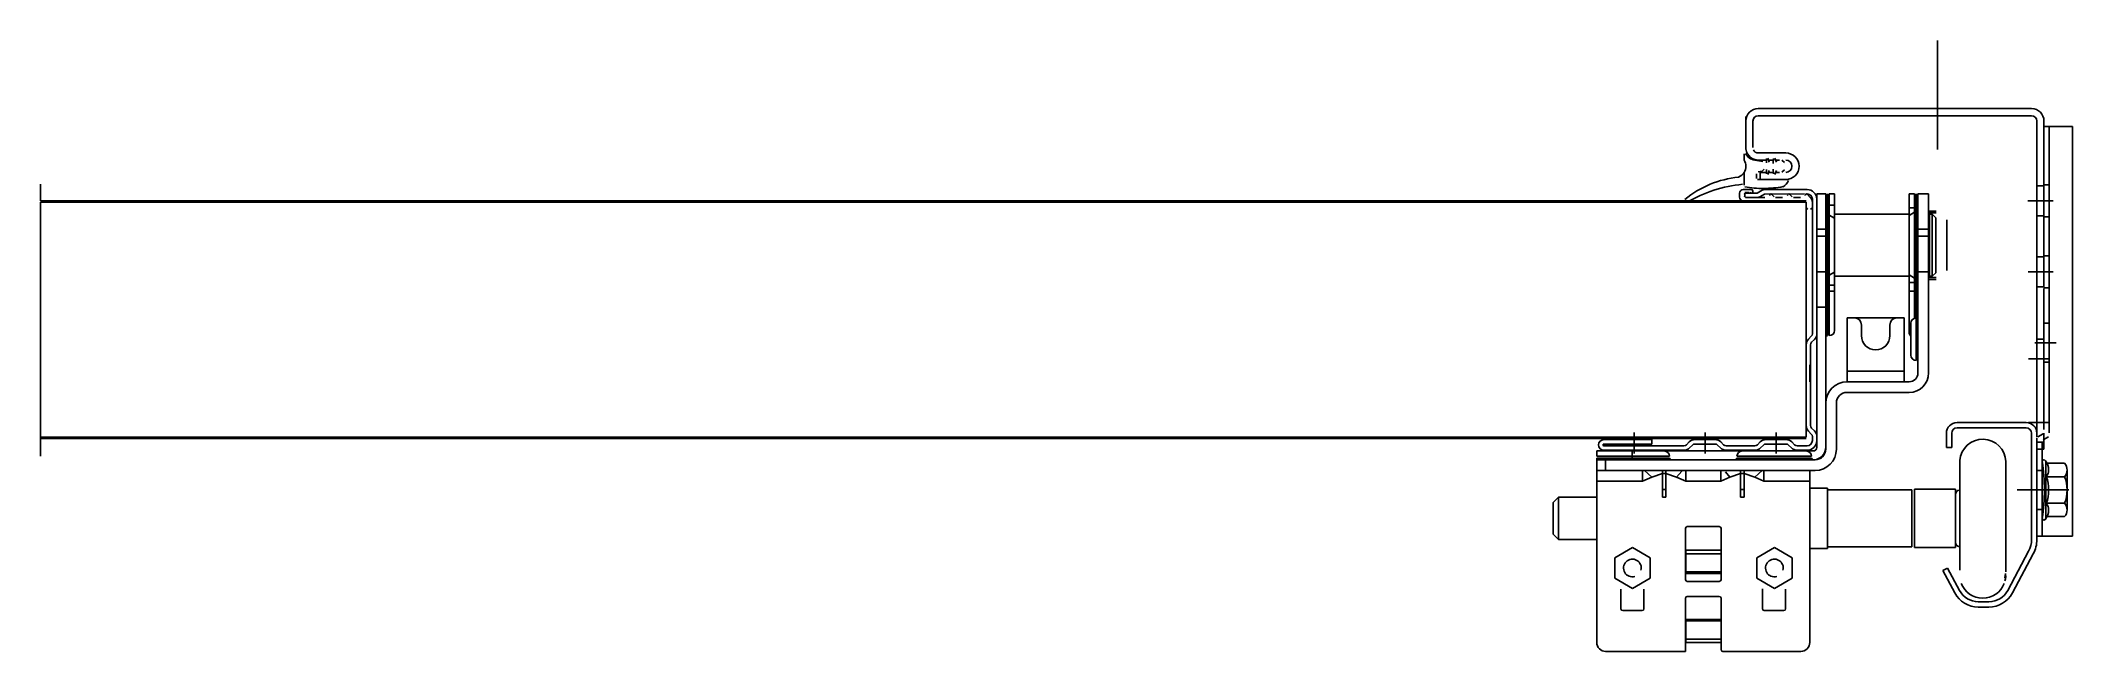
# Model space of a CAD drawing. Extents: x 3743 to 4316, y 18847 to 19019.
import ezdxf

# ---------------------------------------------------------------- set-up
doc = ezdxf.new("R2010")
doc.units = 0
doc.layers.get('0').update_dxf_attribs({"linetype": 'CONTINUOUS'})

msp = doc.modelspace()

# ---------------------------------------------------------------- linework, layer by layer
at = {"linetype": 'CONTINUOUS'}
for p, q in [((4277.9, 18988.5), (4277.9, 19019.17)), ((4223.9, 18996.25), (4223.9, 18997.75)), ((4223.9, 18991.6), (4223.9, 18996.5)), ((4225.9, 18996.5), (4225.9, 18991.6)), ((4273.9, 19000), (4227.4, 19000)), ((4304.4, 18998), (4227.4, 18998)), ((4304.4, 19000), (4273.9, 19000)), ((4291.9, 19000), (4294.9, 19000)), ((4305.9, 18996.5), (4305.9, 18978.25)), ((4307.9, 18996.5), (4307.9, 18995)), ((4309.4, 18995), (4307.9, 18995)), ((4307.9, 18995), (4307.9, 18978.5)), ((4309.4, 18978.5), (4309.4, 18995)), ((4315.9, 18995), (4309.4, 18995)), ((4315.9, 18879.5), (4315.9, 18995)), ((4223.9, 18989), (4223.9, 18991.6)), ((4223.9, 18988.5), (4223.9, 18990)), ((4225.9, 18991.6), (4225.9, 18989)), ((4223.41, 18987.24), (4223.41, 18985.5)), ((4228.65, 18985.09), (4226.39, 18985.49)), ((4235.15, 18987.5), (4227.4, 18987.5)), ((4227.4, 18985.5), (4229.4, 18985.5)), ((4229.71, 18985.9), (4229.71, 18984.7)), ((4230.51, 18984.92), (4230.09, 18986.05)), ((4230.29, 18985.5), (4231.4, 18985.5)), ((4231.71, 18985.9), (4231.56, 18984.55)), ((4232.51, 18984.92), (4232.09, 18986.05)), ((4232.29, 18985.5), (4233.4, 18985.5)), ((4234.04, 18985.45), (4234.76, 18984.78)), ((3743.43, 18974), (3743.43, 18978.7)), ((4223.41, 18978.39), (4223.41, 18982)), ((4226.91, 18980.3), (4226.91, 18981.66)), ((4234.66, 18980), (4227.21, 18980)), ((4228.51, 18982.33), (4227.33, 18982.15)), ((4229.4, 18982), (4227.9, 18982)), ((4227.9, 18982), (4227.9, 18980)), ((4227.9, 18980), (4231.9, 18980)), ((4229.09, 18982.95), (4228.51, 18982.33)), ((4229.71, 18981.6), (4229.71, 18982.8)), ((4230.51, 18982.58), (4230.09, 18981.45)), ((4231.4, 18982), (4230.29, 18982)), ((4231.56, 18982.95), (4231.71, 18981.6)), ((4231.9, 18980), (4235.15, 18980)), ((4232.09, 18981.45), (4232.51, 18982.58)), ((4233.4, 18982), (4232.29, 18982)), ((4234.76, 18982.72), (4234.04, 18982.05)), ((4235.71, 18980), (4234.66, 18980)), ((4305.9, 18978.25), (4307.9, 18978.25)), ((4305.9, 18969.75), (4305.9, 18978.25)), ((4307.9, 18978.5), (4309.4, 18978.5)), ((4307.9, 18978.25), (4307.9, 18969.75)), ((4309.4, 18978.5), (4309.4, 18969.5)), ((4240.9, 18974), (3743.43, 18974)), ((3743.43, 18907.4), (3743.43, 18973.6)), ((3743.43, 18973.6), (4240.9, 18973.6)), ((4222.15, 18976.2), (4222.15, 18975)), ((4222.89, 18974.03), (4224.02, 18973.73)), ((4225.4, 18977.2), (4223.15, 18977.2)), ((4223.65, 18976.4), (4224.87, 18976.4)), ((4223.65, 18975.1), (4223.65, 18976.2)), ((4223.65, 18976.2), (4227.07, 18976.15)), ((4227.08, 18974.95), (4223.8, 18974.95)), ((4229.27, 18974.95), (4224.12, 18974.95)), ((4224.28, 18973.7), (4240.42, 18973.7)), ((4227.07, 18976.15), (4228.53, 18977)), ((4229.16, 18975.91), (4227.83, 18975.15)), ((4240.4, 18975.95), (4229.16, 18975.91)), ((4241.15, 18977.2), (4229.28, 18977.2)), ((4231.92, 18975.09), (4231.16, 18975.86)), ((4234.27, 18974.95), (4232.28, 18974.95)), ((4236.92, 18975.09), (4236.16, 18975.86)), ((4239.27, 18974.95), (4237.28, 18974.95)), ((4240.9, 18973.6), (4240.9, 18907.4)), ((4240.9, 18973.22), (4240.9, 18972.2)), ((4242.06, 18974.96), (4241.16, 18975.86)), ((4242.65, 18974.45), (4242.65, 18936.53)), ((4242.65, 18972.2), (4242.65, 18973.54)), ((4246.4, 18976), (4243.9, 18976)), ((4243.9, 18976), (4243.9, 18904.5)), ((4243.9, 18936.53), (4243.9, 18974.45)), ((4246.4, 18917), (4246.4, 18976)), ((4246.4, 18972.8), (4248.9, 18972.8)), ((4246.9, 18936), (4246.9, 18976)), ((4247.4, 18976), (4247.4, 18936)), ((4247.4, 18976), (4248.9, 18976)), ((4248.9, 18976), (4248.9, 18937.5)), ((4269.9, 18937), (4269.9, 18976)), ((4269.9, 18976), (4271.4, 18976)), ((4269.9, 18972), (4272.4, 18972)), ((4271.4, 18940.91), (4271.4, 18976)), ((4271.9, 18929), (4271.9, 18976)), ((4272.4, 18925.5), (4272.4, 18976)), ((4272.4, 18976), (4275.4, 18976)), ((4275.4, 18976), (4275.4, 18925.5)), ((4306.07, 18974), (4303.34, 18974)), ((4310.34, 18974), (4306.07, 18974)), ((4306.07, 18974), (4310.52, 18974)), ((4243.9, 18966), (4246.4, 18966)), ((4248.9, 18969.13), (4247.4, 18969.97)), ((4269.9, 18970.25), (4248.9, 18970.25)), ((4269.9, 18969.9), (4271.4, 18970.8)), ((4272.4, 18966), (4275.4, 18966)), ((4277.52, 18971.14), (4275.4, 18971.14)), ((4275.4, 18970.63), (4277.52, 18970.63)), ((4275.4, 18968.63), (4275.6, 18967.5)), ((4275.6, 18952.75), (4275.6, 18970.25)), ((4275.6, 18970.25), (4276.4, 18970.25)), ((4276.4, 18970.25), (4277.4, 18969.25)), ((4276.4, 18970.25), (4276.4, 18952.75)), ((4277.4, 18969.25), (4277.4, 18953.75)), ((4280.52, 18968.65), (4280.52, 18954.35)), ((4305.9, 18958.25), (4305.9, 18969.75)), ((4307.9, 18969.75), (4305.9, 18969.75)), ((4307.9, 18969.5), (4307.9, 18958.5)), ((4309.4, 18969.5), (4307.9, 18969.5)), ((4309.4, 18969.5), (4309.4, 18958.5)), ((4246.4, 18964), (4243.9, 18964)), ((4275.4, 18964), (4272.4, 18964)), ((4275.54, 18955.5), (4275.4, 18954.36)), ((4305.9, 18949.75), (4305.9, 18958.25)), ((4307.9, 18958.25), (4305.9, 18958.25)), ((4307.9, 18958.5), (4309.4, 18958.5)), ((4307.9, 18949.75), (4307.9, 18958.25)), ((4309.4, 18958.5), (4309.4, 18949.5)), ((4243.9, 18954), (4246.4, 18954)), ((4246.4, 18950.2), (4248.9, 18950.2)), ((4248.9, 18953.87), (4247.4, 18953.02)), ((4269.9, 18952.75), (4248.9, 18952.75)), ((4269.9, 18953.1), (4271.4, 18952.2)), ((4269.9, 18951), (4272.4, 18951)), ((4272.4, 18954), (4275.4, 18954)), ((4277.52, 18952.37), (4275.4, 18952.37)), ((4275.4, 18951.86), (4277.52, 18951.86)), ((4276.4, 18952.75), (4275.6, 18952.75)), ((4277.4, 18953.75), (4276.4, 18952.75)), ((4307.08, 18954), (4303.46, 18954)), ((4305.9, 18935), (4305.9, 18949.75)), ((4305.9, 18949.75), (4307.9, 18949.75)), ((4307.08, 18954), (4310.46, 18954)), ((4310.46, 18954), (4307.08, 18954)), ((4307.9, 18949.5), (4309.4, 18949.5)), ((4307.9, 18949.29), (4307.9, 18939.5)), ((4309.4, 18949.5), (4309.4, 18948.42)), ((4243.9, 18944), (4246.4, 18944)), ((4246.4, 18948.5), (4248.9, 18948.5)), ((4269.9, 18948.5), (4272.4, 18948.5)), ((4309.4, 18948.42), (4309.4, 18939.5)), ((4252.47, 18923), (4252.47, 18941)), ((4252.47, 18941), (4254.47, 18941)), ((4254.47, 18941), (4266.47, 18941)), ((4256.47, 18936), (4256.47, 18939)), ((4264.47, 18936), (4264.47, 18939)), ((4266.47, 18941), (4268.47, 18941)), ((4268.47, 18941), (4268.47, 18923)), ((4270.4, 18930.5), (4270.4, 18939.5)), ((4307.9, 18939.5), (4307.9, 18935)), ((4307.9, 18939.5), (4309.4, 18939.5)), ((4309.4, 18939.5), (4309.4, 18928.5)), ((4240.9, 18933.43), (4240.9, 18910.66)), ((4242.35, 18935.82), (4241.56, 18935.02)), ((4242.15, 18910.66), (4242.15, 18933.43)), ((4242.44, 18934.14), (4243.24, 18934.94)), ((4311.35, 18934), (4305.35, 18934)), ((4307.9, 18935), (4305.9, 18935)), ((4305.9, 18908.5), (4305.9, 18935)), ((4307.9, 18935), (4307.9, 18928.5)), ((4241.9, 18927.73), (4241.9, 18923)), ((4268.47, 18926), (4252.47, 18926)), ((4309.5, 18929.5), (4303.5, 18929.5)), ((4307.9, 18909.51), (4307.9, 18928.5)), ((4307.9, 18928.5), (4309.4, 18928.5)), ((4309.4, 18928.5), (4309.4, 18908.64)), ((4269.9, 18923), (4252.4, 18923)), ((4246.4, 18911.64), (4246.4, 18917)), ((4249.4, 18917), (4249.4, 18911.64)), ((4269.9, 18920), (4252.4, 18920)), ((4241.56, 18909.07), (4242.35, 18908.27)), ((4243.24, 18909.16), (4242.44, 18909.95)), ((4246.4, 18904), (4246.4, 18911.64)), ((4249.4, 18911.64), (4249.4, 18904)), ((4283.4, 18911.5), (4302.9, 18911.5)), ((4283.4, 18910), (4302.9, 18910)), ((4309.56, 18911.5), (4303.56, 18911.5)), ((3743.43, 18902), (3743.43, 18907.4)), ((3743.43, 18907.4), (4240.9, 18907.4)), ((4240.9, 18907), (3743.43, 18907)), ((4242.9, 18903.5), (4181.9, 18903.5)), ((4181.9, 18903.5), (4181.9, 18902)), ((4197.4, 18906.7), (4183.9, 18906.7)), ((4183.9, 18905.45), (4197.4, 18905.45)), ((4206.46, 18904.95), (4183.9, 18904.95)), ((4183.9, 18903.7), (4206.46, 18903.7)), ((4191.9, 18903.5), (4191.9, 18901)), ((4192.4, 18902.74), (4192.4, 18908.66)), ((4197.4, 18905.45), (4197.4, 18906.7)), ((4207.97, 18906.04), (4207.17, 18905.24)), ((4208.06, 18904.36), (4208.85, 18905.15)), ((4215.23, 18906.7), (4209.56, 18906.7)), ((4209.56, 18905.45), (4215.23, 18905.45)), ((4212.4, 18902.74), (4212.4, 18908.66)), ((4215.94, 18905.15), (4216.74, 18904.36)), ((4217.62, 18905.24), (4216.82, 18906.04)), ((4226.46, 18904.95), (4218.33, 18904.95)), ((4218.33, 18903.7), (4226.46, 18903.7)), ((4227.97, 18906.04), (4227.17, 18905.24)), ((4228.06, 18904.36), (4228.85, 18905.15)), ((4235.23, 18906.7), (4229.56, 18906.7)), ((4229.56, 18905.45), (4235.23, 18905.45)), ((4232.4, 18902.74), (4232.4, 18908.66)), ((4235.94, 18905.15), (4236.74, 18904.36)), ((4237.62, 18905.24), (4236.82, 18906.04)), ((4241.15, 18904.95), (4238.33, 18904.95)), ((4238.33, 18903.7), (4241.15, 18903.7)), ((4242.65, 18907.57), (4242.65, 18906.45)), ((4243.9, 18906.45), (4243.9, 18907.57)), ((4280.4, 18908.5), (4280.4, 18904.5)), ((4280.4, 18904.5), (4281.9, 18904.5)), ((4281.9, 18904.5), (4281.9, 18908.5)), ((4304.4, 18908.5), (4304.4, 18878.5)), ((4305.9, 18907.35), (4305.9, 18908.5)), ((4305.9, 18907.06), (4305.9, 18906)), ((4305.9, 18906), (4305.9, 18904)), ((4305.9, 18906), (4307.9, 18906)), ((4305.9, 18904), (4305.9, 18898)), ((4307.9, 18904), (4305.9, 18904)), ((4307.65, 18908.36), (4306.15, 18907.49)), ((4307.4, 18900.5), (4307.4, 18906.19)), ((4307.65, 18906.62), (4309.15, 18907.49)), ((4307.9, 18906), (4307.9, 18908.5)), ((4307.9, 18906), (4307.9, 18904)), ((4202.4, 18902), (4181.9, 18902)), ((4181.9, 18901.5), (4181.9, 18898)), ((4181.9, 18901.5), (4202.4, 18901.5)), ((4181.9, 18901), (4243.4, 18901)), ((4181.9, 18898), (4181.9, 18849.5)), ((4243.4, 18898), (4181.9, 18898)), ((4184.4, 18901), (4184.4, 18898)), ((4194.81, 18895), (4194.81, 18898)), ((4197.39, 18896.08), (4195.3, 18898)), ((4200.4, 18890.51), (4200.4, 18898)), ((4201.4, 18898), (4201.4, 18890.51)), ((4204.4, 18896.08), (4205.9, 18897.76)), ((4206.98, 18898), (4206.98, 18895)), ((4216.81, 18895), (4216.81, 18898)), ((4219.39, 18896.08), (4218.14, 18897.63)), ((4221.4, 18902), (4242.4, 18902)), ((4221.4, 18901.5), (4242.4, 18901.5)), ((4222.4, 18890.51), (4222.4, 18898)), ((4223.4, 18898), (4223.4, 18890.51)), ((4226.4, 18896.08), (4228.5, 18898)), ((4228.98, 18898), (4228.98, 18895)), ((4241.9, 18898), (4241.9, 18895)), ((4284.15, 18869.91), (4284.15, 18900.81)), ((4297.15, 18869.46), (4297.15, 18900.5)), ((4305.9, 18898), (4305.9, 18887)), ((4307.4, 18898), (4305.9, 18898)), ((4307.4, 18898), (4307.4, 18900.5)), ((4307.4, 18887), (4307.4, 18898)), ((4308.4, 18900.64), (4308.4, 18884.5)), ((4313.73, 18900.01), (4308.77, 18900.01)), ((4314.4, 18898.13), (4314.4, 18886.87)), ((4181.9, 18895), (4194.81, 18895)), ((4194.81, 18895), (4197.39, 18896.08)), ((4200.4, 18897.12), (4197.39, 18896.08)), ((4200.4, 18897.12), (4201.4, 18897.12)), ((4201.4, 18892.63), (4200.4, 18892.63)), ((4204.4, 18896.08), (4201.4, 18897.12)), ((4204.4, 18896.08), (4206.98, 18895)), ((4206.98, 18895), (4216.81, 18895)), ((4216.81, 18895), (4219.39, 18896.08)), ((4222.4, 18897.12), (4219.39, 18896.08)), ((4222.4, 18897.12), (4223.4, 18897.12)), ((4223.4, 18892.63), (4222.4, 18892.63)), ((4226.4, 18896.08), (4223.4, 18897.12)), ((4228.98, 18895), (4226.4, 18896.08)), ((4241.9, 18895), (4228.98, 18895)), ((4241.9, 18895), (4241.9, 18849.5)), ((4246.95, 18893), (4241.95, 18893)), ((4241.95, 18893), (4241.95, 18878.37)), ((4246.95, 18876), (4246.95, 18893)), ((4270.68, 18892.5), (4246.95, 18892.5)), ((4270.68, 18876.5), (4270.68, 18892.5)), ((4271.42, 18892.7), (4282.95, 18892.7)), ((4271.42, 18892.7), (4271.42, 18876.3)), ((4282.95, 18892.7), (4282.95, 18876.3)), ((4310.54, 18892.5), (4300.37, 18892.5)), ((4304.4, 18892.5), (4306.83, 18892.5)), ((4306.83, 18892.5), (4309.29, 18892.5)), ((4308.56, 18896.25), (4313.73, 18896.25)), ((4309.29, 18892.5), (4314.95, 18892.5)), ((4169.65, 18888.95), (4171.15, 18890.45)), ((4169.65, 18880.05), (4169.65, 18888.95)), ((4171.15, 18890.45), (4171.15, 18878.55)), ((4171.15, 18890.45), (4173.65, 18890.45)), ((4173.65, 18890.45), (4171.15, 18890.45)), ((4173.65, 18890.45), (4177.65, 18890.45)), ((4177.65, 18890.45), (4181.9, 18890.45)), ((4181.9, 18890.45), (4177.65, 18890.45)), ((4201.4, 18890.51), (4200.4, 18890.51)), ((4223.4, 18890.51), (4222.4, 18890.51)), ((4307.4, 18887), (4305.9, 18887)), ((4305.9, 18887), (4305.9, 18879.5)), ((4307.4, 18884.5), (4307.4, 18887)), ((4308.56, 18888.75), (4313.73, 18888.75)), ((4206.9, 18867.2), (4206.9, 18881.7)), ((4207.4, 18882.2), (4216.4, 18882.2)), ((4216.9, 18881.7), (4216.9, 18867.2)), ((4241.95, 18884.37), (4241.95, 18858)), ((4307.4, 18879.5), (4307.4, 18884.5)), ((4313.73, 18884.99), (4308.77, 18884.99)), ((4171.15, 18878.55), (4169.65, 18880.05)), ((4171.15, 18878.55), (4173.65, 18878.55)), ((4173.65, 18878.55), (4171.15, 18878.55)), ((4177.65, 18878.55), (4173.65, 18878.55)), ((4177.65, 18878.55), (4181.9, 18878.55)), ((4181.9, 18878.55), (4177.65, 18878.55)), ((4191.95, 18876.27), (4186.95, 18873.38)), ((4196.95, 18873.38), (4191.95, 18876.27)), ((4216.9, 18875.5), (4207, 18875.5)), ((4207, 18875.5), (4207, 18869)), ((4216.9, 18874.5), (4207, 18874.5)), ((4231.95, 18876.27), (4226.95, 18873.38)), ((4236.95, 18873.38), (4231.95, 18876.27)), ((4241.95, 18878.37), (4241.9, 18879.18)), ((4241.95, 18876), (4246.95, 18876)), ((4270.68, 18876.5), (4246.95, 18876.5)), ((4282.95, 18876.3), (4271.42, 18876.3)), ((4303.57, 18875.21), (4297.69, 18864.18)), ((4304.9, 18874.5), (4299.01, 18863.47)), ((4305.9, 18879.5), (4305.9, 18878.5)), ((4305.9, 18879.5), (4307.4, 18879.5)), ((4307.4, 18879.5), (4315.9, 18879.5)), ((4186.95, 18873.38), (4186.95, 18867.61)), ((4196.95, 18867.61), (4196.95, 18873.38)), ((4216.9, 18869.4), (4207, 18869.4)), ((4207, 18869), (4216.9, 18869)), ((4226.95, 18873.38), (4226.95, 18867.61)), ((4236.95, 18867.61), (4236.95, 18873.38)), ((4280.74, 18870.5), (4279.42, 18869.8)), ((4279.42, 18869.8), (4282.77, 18863.48)), ((4284.1, 18864.18), (4280.74, 18870.5)), ((4297.07, 18868.96), (4296.87, 18867.73)), ((4186.95, 18867.61), (4191.95, 18864.72)), ((4188.7, 18859), (4188.7, 18864.58)), ((4191.95, 18864.72), (4196.95, 18867.61)), ((4195.2, 18864.58), (4195.2, 18859)), ((4216.4, 18866.7), (4207.4, 18866.7)), ((4226.95, 18867.61), (4231.95, 18864.72)), ((4228.6, 18859), (4228.6, 18864.64)), ((4231.95, 18864.72), (4236.95, 18867.61)), ((4235.1, 18864.53), (4235.1, 18859)), ((4194.7, 18858.5), (4189.2, 18858.5)), ((4206.9, 18847), (4206.9, 18862)), ((4207.4, 18862.5), (4216.4, 18862.5)), ((4216.9, 18862), (4216.9, 18847.5)), ((4234.6, 18858.5), (4229.1, 18858.5)), ((4289.4, 18861), (4292.4, 18861)), ((4292.4, 18859.5), (4289.4, 18859.5)), ((4207, 18849.5), (4207, 18856)), ((4207, 18856), (4216.9, 18856)), ((4207, 18855.6), (4216.9, 18855.6)), ((4184.4, 18847), (4206.9, 18847)), ((4207, 18850.49), (4216.9, 18850.49)), ((4216.9, 18849.5), (4207, 18849.5)), ((4239.4, 18847), (4217.4, 18847))]:
    msp.add_line(p, q, dxfattribs=at)
for centre, radius, start, end in [((4227.4, 18996.5), 3.5, 90, 180), ((4227.4, 18996.5), 1.5, 90, 180), ((4304.4, 18996.5), 3.5, 0, 90), ((4304.4, 18996.5), 1.5, 0, 90), ((4220.6, 18983.75), 3.31, 359.9876, 31.9032), ((4220.6, 18983.75), 3.31, 328.0968, 0.0124), ((4226.91, 18988.95), 3.5, 207.4171, 261.5076), ((4227.4, 18989), 3.5, 189.8709, 270.0297), ((4227.39, 18989), 1.5, 203.5778, 270.1995), ((4235.15, 18983.75), 3.75, 0, 90), ((4235.15, 18983.75), 1.75, 0, 90), ((4235.15, 18983.75), 3.75, 270, 0), ((4235.15, 18983.75), 1.75, 270, 0), ((4224.69, 18952.44), 28.39, 95.7269, 129.3033), ((4226.6, 18940.6), 38.23, 95.423, 120.3259), ((4220.6, 18983.75), 3.31, 292.3511, 328.0553), ((4228.86, 19007.87), 30.37, 260.124, 270.0963), ((4228.91, 19007.87), 30.37, 269.9965, 280.4111), ((4232.64, 18981.02), 3.5, 300.2261, 338.2992), ((4207.02, 18974.02), 0.5, 160.1919, 237.2596), ((4223.15, 18976.2), 1, 90, 180), ((4223.15, 18975), 1, 179.7485, 254.9305), ((4222.76, 18975.57), 0.88, 324.5814, 35.4186), ((4225.39, 18976.7), 0.5, 229.4687, 89.4192), ((4227.08, 18976.45), 1.5, 269.9363, 299.9265), ((4229.28, 18975.7), 1.5, 89.9363, 119.9265), ((4230.95, 18975.64), 0.3, 46.7995, 208.1016), ((4235.95, 18975.64), 0.3, 46.7995, 208.1016), ((4240.95, 18975.64), 0.3, 46.7995, 208.1016), ((4241.4, 18972.2), 0.5, 180, 270), ((4241.15, 18974.45), 2.75, 0, 90), ((4241.15, 18974.45), 1.5, 0, 90), ((4240.65, 18973.54), 2, 359.9546, 45.1705), ((4242.15, 18972.2), 0.5, 270, 0), ((4247.4, 18937.5), 1.5, 270, 0), ((4254.47, 18939), 2, 0, 90), ((4266.47, 18939), 2, 90, 180), ((4271.9, 18939.5), 1.5, 90, 180), ((4271.9, 18941.5), 0.5, 270, 0), ((4243.15, 18933.43), 2.25, 134.9643, 179.9496), ((4243.15, 18933.44), 1, 135.2336, 180.3313), ((4241.65, 18936.53), 1, 314.4263, 359.7621), ((4241.65, 18936.53), 2.25, 314.9643, 359.9496), ((4246.9, 18935.5), 0.5, 90, 180), ((4260.47, 18936), 4, 180, 0), ((4271.4, 18937), 1.5, 179.9249, 228.1898), ((4271.9, 18930.5), 1.5, 180, 270), ((4252.4, 18917), 6, 90, 180), ((4269.9, 18925.5), 2.5, 270, 0), ((4269.9, 18925.5), 5.5, 270, 0), ((4252.4, 18917), 3, 90, 180), ((4243.15, 18910.66), 2.25, 180.0504, 225.0357), ((4243.15, 18910.65), 1, 179.6687, 224.7664), ((4241.65, 18907.57), 2.25, 0.0504, 45.0357), ((4283.4, 18908.5), 3, 90, 180), ((4283.4, 18908.5), 1.5, 90, 180), ((4302.9, 18908.5), 3, 0, 90), ((4302.9, 18908.5), 1.5, 0, 90), ((4183.9, 18905.2), 1.5, 90, 270), ((4183.9, 18905.2), 0.25, 90, 270), ((4200.9, 18902), 1.5, 0, 90), ((4206.47, 18905.95), 1, 269.6687, 314.7664), ((4206.47, 18905.95), 2.25, 269.7961, 315.0362), ((4209.56, 18904.45), 2.25, 90.0504, 135.0357), ((4209.56, 18904.45), 1, 90.2379, 135.5737), ((4215.23, 18904.45), 2.25, 44.9643, 89.9496), ((4215.23, 18904.45), 1, 44.4263, 89.7621), ((4218.33, 18905.95), 2.25, 224.9643, 269.9496), ((4218.32, 18905.95), 1, 225.2336, 270.3313), ((4222.9, 18902), 1.5, 90, 180), ((4226.47, 18905.95), 1, 269.6687, 314.7664), ((4226.47, 18905.95), 2.25, 269.7961, 315.0362), ((4229.56, 18904.45), 2.25, 90.0504, 135.0357), ((4229.56, 18904.45), 1, 90.2379, 135.5737), ((4235.23, 18904.45), 2.25, 44.9643, 89.9496), ((4235.23, 18904.45), 1, 44.4263, 89.7621), ((4238.33, 18905.95), 2.25, 224.9643, 269.9496), ((4238.32, 18905.95), 1, 225.2336, 270.3313), ((4240.9, 18902), 1.5, 0, 90), ((4241.15, 18906.45), 1.5, 270, 0), ((4241.15, 18906.45), 2.75, 270, 0), ((4241.65, 18907.56), 1, 0.816, 45.5811), ((4242.9, 18904.5), 1, 270, 0), ((4242.89, 18904.5), 3.5, 275.1904, 354.9901), ((4243.4, 18904), 3, 270, 0), ((4243.4, 18904), 6, 270, 0), ((4290.64, 18900.29), 6.51, 1.8097, 175.4583), ((4202.9, 18901.5), 0.5, 180, 270), ((4220.9, 18901.5), 0.5, 270, 0), ((4242.9, 18901.5), 0.5, 180, 270), ((4307.9, 18900.49), 0.5, 23.0638, 179.3264), ((4255.92, 18892.5), 52.1, 351.1672, 8.8328), ((4304.59, 18898), 4.63, 1.742, 35.5318), ((4306.23, 18898.12), 2.99, 321.1919, 0.309), ((4311.4, 18898.13), 2.99, 321.0411, 38.9589), ((4284.3, 18891.15), 1.35, 96.3793, 179.9304), ((4298.28, 18892.5), 10.94, 339.9537, 20.0463), ((4303.45, 18892.5), 10.94, 339.9537, 20.0463), ((4304.59, 18887), 4.63, 324.4682, 358.258), ((4306.23, 18886.88), 2.99, 359.691, 38.8081), ((4311.4, 18886.87), 2.99, 321.0411, 38.9589), ((4207.4, 18881.7), 0.5, 90, 180), ((4216.4, 18881.7), 0.5, 0, 90), ((4307.9, 18884.5), 0.5, 180, 0), ((4284.3, 18877.84), 1.35, 179.6453, 263.6217), ((4297.4, 18878.52), 7, 331.8148, 359.8669), ((4297.4, 18878.5), 8.5, 331.9275, 0), ((4191.94, 18870.5), 2.5, 345.0418, 284.9582), ((4231.94, 18870.5), 2.5, 345.0418, 284.9582), ((4286.96, 18869.92), 10.18, 348.0586, 353.7608), ((4207.4, 18867.2), 0.5, 180, 270), ((4216.4, 18867.2), 0.5, 270, 0), ((4289.39, 18867), 7.5, 207.991, 270.0561), ((4289.4, 18867), 6, 208.0343, 270.0382), ((4290.64, 18868.5), 6.5, 201.1817, 338.5344), ((4292.39, 18867), 6, 270.0573, 331.9657), ((4292.39, 18867), 7.5, 270.056, 331.9225), ((4290.71, 18868.6), 6.43, 344.8768, 354.22), ((4290.73, 18868.64), 6.42, 348.059, 356.9792), ((4189.2, 18859), 0.5, 180, 270), ((4194.7, 18859), 0.5, 270, 0), ((4207.4, 18862), 0.5, 90, 180), ((4216.4, 18862), 0.5, 0, 90), ((4229.1, 18859), 0.5, 180, 270), ((4234.6, 18859), 0.5, 270, 0), ((4184.4, 18849.5), 2.5, 180, 270), ((4217.4, 18847.5), 0.5, 180, 270), ((4239.4, 18849.5), 2.5, 270, 0)]:
    msp.add_arc(centre, radius, start, end, dxfattribs=at)

doc.saveas('drawing.dxf')
